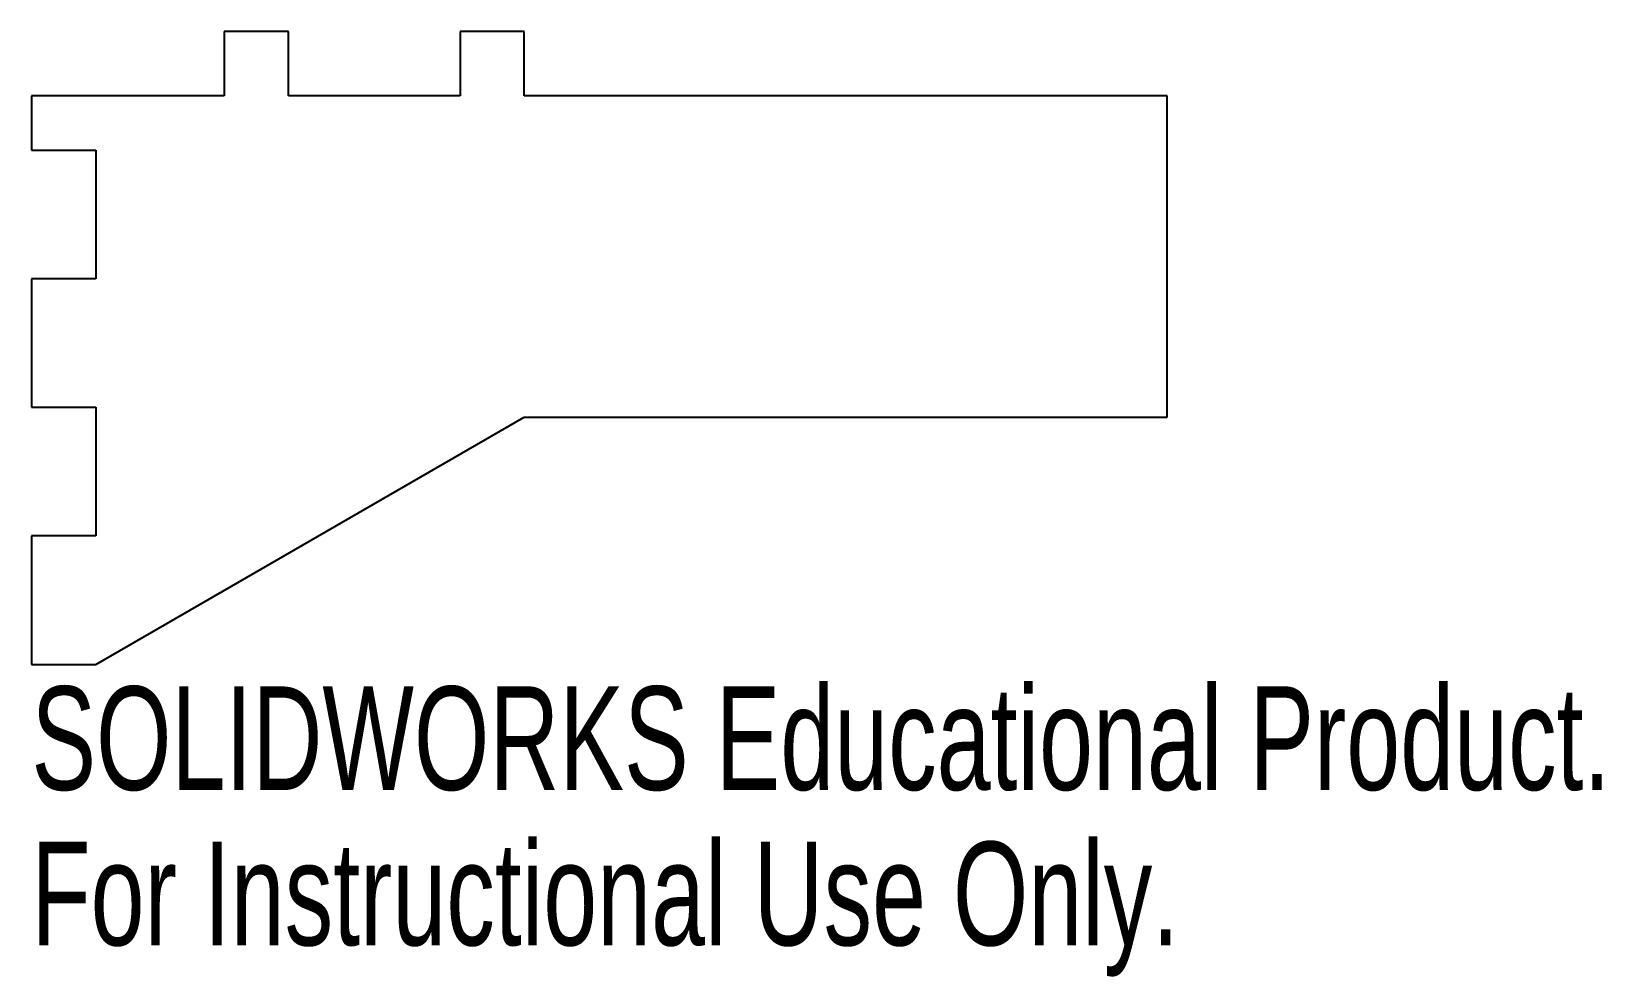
# Model space of a CAD drawing. Header units: millimetres. Extents: x -23 to 50.3, y -41.1 to 3.
import ezdxf

# ---------------------------------------------------------------- set-up
doc = ezdxf.new("R2010")
doc.units = ezdxf.units.MM
doc.styles.add('SLDTEXTSTYLE0', font='TXT', dxfattribs={"width": 0.7})

msp = doc.modelspace()

# ---------------------------------------------------------------- linework, layer by layer
at = {"color": 7, "linetype": 'Continuous', "lineweight": 25}
for p, q in [((-14, 3), (-14, 0)), ((-11, 3), (-14, 3)), ((-11, 0), (-11, 3)), ((-3, 3), (-3, 0)), ((0, 3), (-3, 3)), ((0, 0), (0, 3)), ((-23, 0), (-23, -2.54)), ((-14, 0), (-23, 0)), ((-3, 0), (-11, 0)), ((30, 0), (0, 0)), ((30, -15), (30, 0)), ((-23, -2.54), (-20, -2.54)), ((-20, -2.54), (-20, -8.54)), ((-23, -8.54), (-23, -14.54)), ((-20, -8.54), (-23, -8.54)), ((-23, -14.54), (-20, -14.54)), ((-20, -14.54), (-20, -20.54)), ((-20, -26.54), (0, -15)), ((0, -15), (30, -15)), ((-23, -20.54), (-23, -26.54)), ((-20, -20.54), (-23, -20.54)), ((-23, -26.54), (-20, -26.54))]:
    msp.add_line(p, q, dxfattribs=at)

# ---------------------------------------------------------------- texts
at = {"color": 7, "linetype": 'Continuous', "char_height": 4.83362, "attachment_point": 1, "style": 'SLDTEXTSTYLE0'}
for s, insert in [('SOLIDWORKS Educational Product.', (-23, -27.56)), ('For Instructional Use Only.', (-23, -34.81))]:
    msp.add_mtext(s, dxfattribs=dict(at, insert=insert))

doc.saveas('drawing.dxf')
